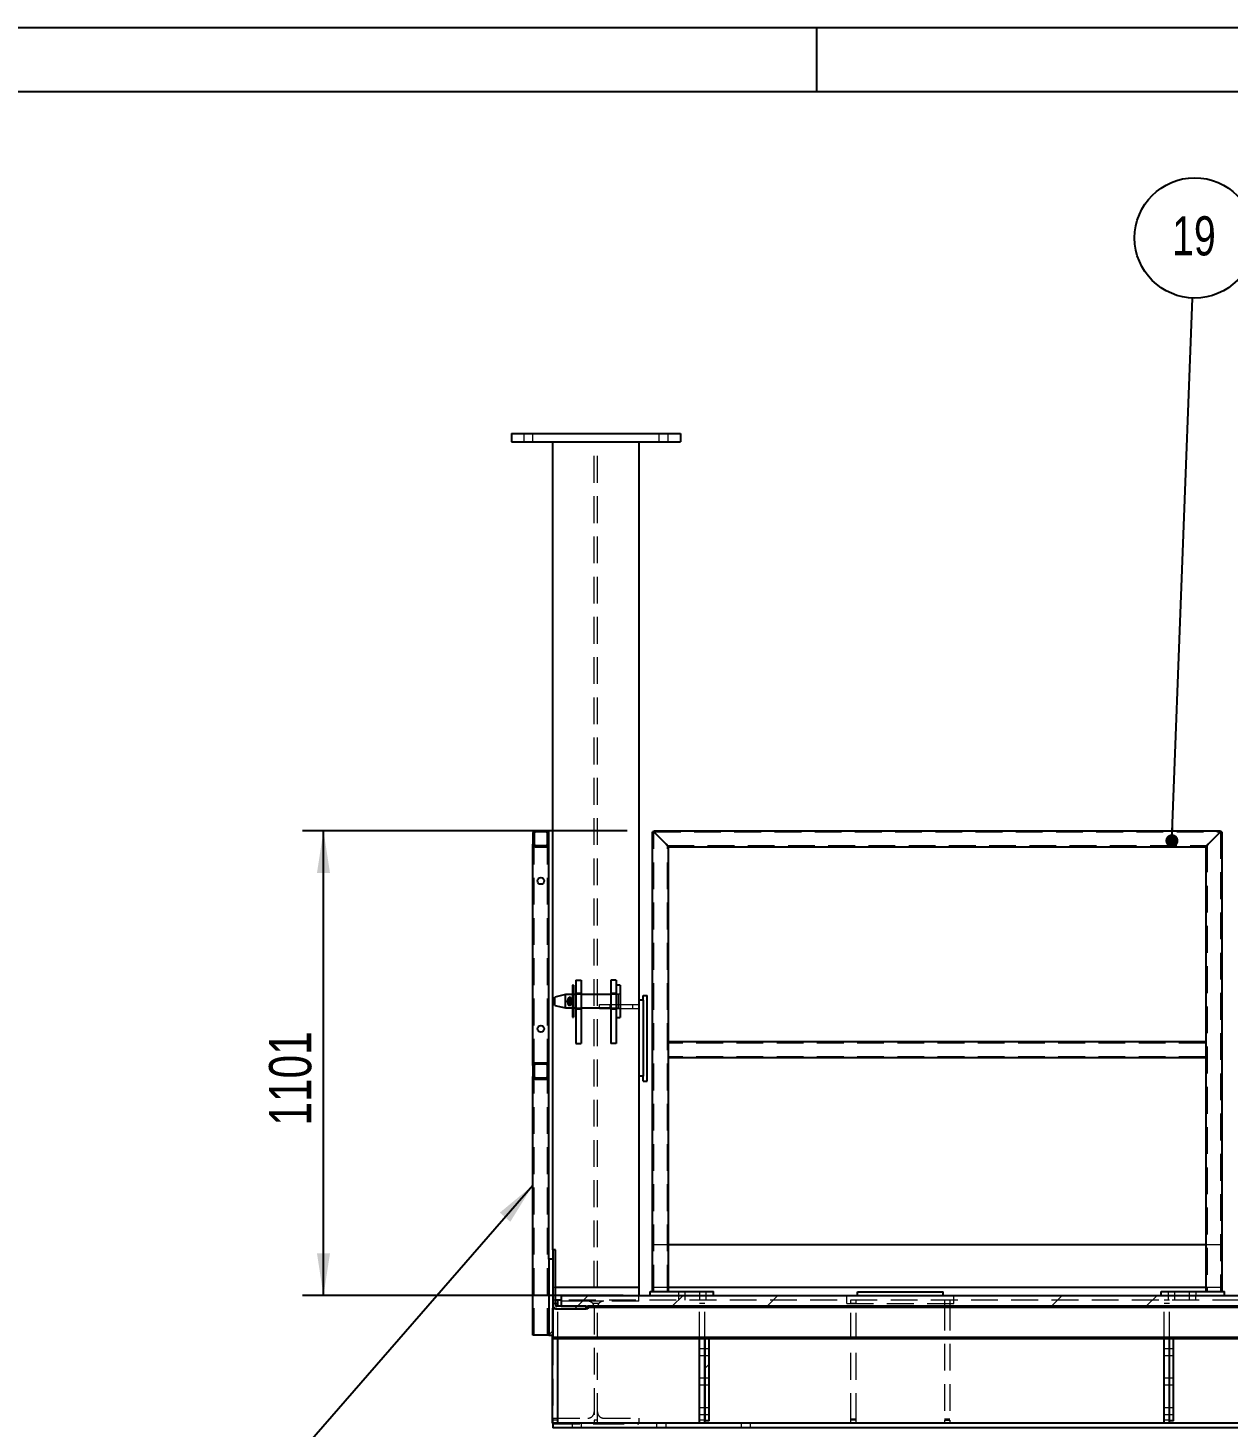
# Model space of a CAD drawing. Header units: millimetres. Extents: x 1293 to 41893, y 1011 to 26911.
# Drawn here: x 14726 to 17568, y 23597 to 26911 of the extents above; entities that cross this region are included whole.
import ezdxf

# ---------------------------------------------------------------- set-up
doc = ezdxf.new("R2010")
doc.units = ezdxf.units.MM
doc.header["$LTSCALE"] = 50
doc.linetypes.add('HIDDEN', pattern=[1.905, 1.27, -0.635])
doc.layers.add('CAPA_1', color=7, linetype='Continuous')
doc.layers.add('PASILLOS', color=2, linetype='Continuous')
doc.styles.add('SLDTEXTSTYLE0', font='TXT', dxfattribs={"width": 0.75})
doc.dimstyles.new('SLDDIMSTYLE0', dxfattribs={"dimtxt": 100, "dimasz": 100, "dimexe": 0, "dimexo": 0.0625, "dimgap": 25, "dimtad": 2, "dimdec": 0, "dimrnd": 1e-09, "dimzin": 12, "dimdsep": 46, "dimtxsty": 'SLDTEXTSTYLE0', "dimsah": 1, "dimcen": 0.09, "dimadec": 0, "dimazin": 3, "dimtfac": 1, "dimtdec": 0, "dimtofl": 0, "dimtmove": 0, "dimatfit": 3, "dimfxl": 1, "dimfrac": 2, "dimtolj": 1, "dimtzin": 12, "dimarcsym": 0})
doc.dimstyles.new('SLDDIMSTYLE3', dxfattribs={"dimtxt": 0.18, "dimasz": 30.769231, "dimexe": 0, "dimexo": 0.0625, "dimgap": 0, "dimtad": 0, "dimtih": 1, "dimtoh": 1, "dimdec": 0, "dimrnd": 1e-09, "dimzin": 0, "dimdsep": 46, "dimtxsty": 'Standard', "dimblk1": 'DOT', "dimblk2": 'DOT', "dimsah": 1, "dimcen": 0.09, "dimadec": 0, "dimazin": 0, "dimtfac": 30.769231, "dimtdec": 0, "dimtofl": 0, "dimtmove": 0, "dimatfit": 3, "dimldrblk": 'DOT', "dimfxl": 1, "dimfrac": 2, "dimtolj": 1, "dimtzin": 0, "dimarcsym": 0})
doc.dimstyles.new('SLDDIMSTYLE4', dxfattribs={"dimtxt": 0.18, "dimasz": 100, "dimexe": 0, "dimexo": 0.0625, "dimgap": 0, "dimtad": 0, "dimtih": 1, "dimtoh": 1, "dimdec": 0, "dimrnd": 1e-09, "dimzin": 0, "dimdsep": 46, "dimtxsty": 'Standard', "dimsah": 1, "dimcen": 0.09, "dimadec": 0, "dimazin": 0, "dimtfac": 100, "dimtdec": 0, "dimtofl": 0, "dimtmove": 0, "dimatfit": 3, "dimfxl": 1, "dimfrac": 2, "dimtolj": 1, "dimtzin": 0, "dimarcsym": 0})

# ---------------------------------------------------------------- blocks, each defined once
blk = doc.blocks.new('_D_21')
at = {"layer": 'CAPA_1', "transparency": 16777216}
for p, q in [((16144.4, 25010.7), (15375.5, 25010.7)), ((15425.5, 23910.1), (15425.5, 25010.7)), ((16135.4, 23910.1), (15375.5, 23910.1))]:
    blk.add_line(p, q, dxfattribs=at)
for points in [[(15425.5, 25010.7), (15410.1, 24910.7), (15440.9, 24910.7)], [(15425.5, 23910.1), (15440.9, 24010.1), (15410.1, 24010.1)]]:
    blk.add_solid(points, dxfattribs=at)
at = {"layer": 'CAPA_1', "transparency": 16777216, "insert": (15296.6, 24312.6), "char_height": 100, "attachment_point": 1, "rotation": 90, "style": 'SLDTEXTSTYLE0'}
blk.add_mtext('1101', dxfattribs=at)
blk = doc.blocks.new('SW_NOTE_0_131')
at = {"layer": 'CAPA_1', "color": 0}
blk.add_circle((5.4, 142.3), 142.4, dxfattribs=at)
at = {"layer": 'CAPA_1', "color": 0, "insert": (3.5, 193.5), "char_height": 92.6, "attachment_point": 2, "style": 'SLDTEXTSTYLE0'}
blk.add_mtext('19', dxfattribs=at)
blk = doc.blocks.new('_Dot')
at = {"color": 0, "linetype": 'ByBlock', "lineweight": -2}
blk.add_line((-0.5, 0), (-1, 0), dxfattribs=at)
at = {"color": 0, "linetype": 'ByBlock', "const_width": 0.5}
blk.add_lwpolyline([(-0.25, 0, 1), (0.25, 0, 1)], format="xyb", close=True, dxfattribs=at)

msp = doc.modelspace()

# ---------------------------------------------------------------- hatches: boundary and pattern name
at = {"layer": 'CAPA_1', "linetype": 'Continuous', "lineweight": 18}
h = msp.add_hatch(dxfattribs=at)
h.set_pattern_fill('ANSI32', color=256, scale=50, style=0)
edge = h.paths.add_edge_path(flags=0)
edge.add_line((15921.2360257, 25004.6113052), (15921.2360257, 24978.7033052))
edge.add_arc((15927.3320257, 24978.7033052), 6.096, 180, 270)
edge.add_line((15927.3320257, 24972.6073052), (15953.2400257, 24972.6073052))
edge.add_arc((15953.2400257, 24978.7033052), 6.096, 270, 360)
edge.add_line((15959.3360257, 24978.7033052), (15959.3360257, 25004.6113052))
edge.add_arc((15953.2400257, 25004.6113052), 6.096, 0, 90)
edge.add_line((15953.2400257, 25010.7073052), (15927.3320257, 25010.7073052))
edge.add_arc((15927.3320257, 25004.6113052), 6.096, 90, 180)
edge = h.paths.add_edge_path(flags=0)
edge.add_arc((15927.3320257, 25004.6113052), 3.048, 90, 180, ccw=False)
edge.add_line((15927.3320257, 25007.6593052), (15953.2400257, 25007.6593052))
edge.add_arc((15953.2400257, 25004.6113052), 3.048, 0, 90, ccw=False)
edge.add_line((15956.2880257, 25004.6113052), (15956.2880257, 24978.7033052))
edge.add_arc((15953.2400257, 24978.7033052), 3.048, 270, 360, ccw=False)
edge.add_line((15953.2400257, 24975.6553052), (15927.3320257, 24975.6553052))
edge.add_arc((15927.3320257, 24978.7033052), 3.048, 180, 270, ccw=False)
edge.add_line((15924.2840257, 24978.7033052), (15924.2840257, 25004.6113052))
h = msp.add_hatch(dxfattribs=at)
h.set_pattern_fill('ANSI32', color=256, scale=50, style=0)
edge = h.paths.add_edge_path(flags=0)
edge.add_line((15953.2400257, 24460.7073052), (15927.3320257, 24460.7073052))
edge.add_arc((15927.3320257, 24454.6113052), 6.096, 90, 180)
edge.add_line((15921.2360257, 24454.6113052), (15921.2360257, 24428.7033052))
edge.add_arc((15927.3320257, 24428.7033052), 6.096, 180, 270)
edge.add_line((15927.3320257, 24422.6073052), (15953.2400257, 24422.6073052))
edge.add_arc((15953.2400257, 24428.7033052), 6.096, 270, 360)
edge.add_line((15959.3360257, 24428.7033052), (15959.3360257, 24454.6113052))
edge.add_arc((15953.2400257, 24454.6113052), 6.096, 0, 90)
edge = h.paths.add_edge_path(flags=0)
edge.add_arc((15927.3320257, 24428.7033052), 3.048, 180, 270, ccw=False)
edge.add_line((15924.2840257, 24428.7033052), (15924.2840257, 24454.6113052))
edge.add_arc((15927.3320257, 24454.6113052), 3.048, 90, 179.9999999999, ccw=False)
edge.add_line((15927.3320257, 24457.6593052), (15953.2400257, 24457.6593052))
edge.add_arc((15953.2400257, 24454.6113052), 3.048, 0, 90, ccw=False)
edge.add_line((15956.2880257, 24454.6113052), (15956.2880257, 24428.7033052))
edge.add_arc((15953.2400257, 24428.7033052), 3.048, 270, 360, ccw=False)
edge.add_line((15953.2400257, 24425.6553052), (15927.3320257, 24425.6553052))
h = msp.add_hatch(dxfattribs=at)
h.set_pattern_fill('ANSI32', color=256, scale=50, angle=3e-322, style=0)
h.paths.add_polyline_path([(15968.8610257, 23816.6573052), (15968.8610257, 23996.6573052), (15959.3360257, 23996.6573052), (15959.3360257, 23816.6573052)], flags=0)
h = msp.add_hatch(dxfattribs=at)
h.set_pattern_fill('ANSI32', color=256, scale=50, style=0)
edge = h.paths.add_edge_path(flags=0)
edge.add_line((15968.8610257, 24018.1073052), (15968.8610257, 23887.9323052))
edge.add_arc((15978.3860257, 23887.9323052), 9.525, 180, 270)
edge.add_line((15978.3860257, 23878.4073052), (16047.0972757, 23878.4073052))
edge.add_arc((16047.0972757, 23879.2010552), 0.79375, 270, 360)
edge.add_line((16047.8910257, 23879.2010552), (16047.8910257, 23883.9635552))
edge.add_arc((16047.0972757, 23883.9635552), 0.79375, 0, 90)
edge.add_line((16047.0972757, 23884.7573052), (15978.3860257, 23884.7573052))
edge.add_arc((15978.3860257, 23887.9323052), 3.175, 180, 270, ccw=False)
edge.add_line((15975.2110257, 23887.9323052), (15975.2110257, 24018.1073052))
edge.add_line((15975.2110257, 24018.1073052), (15968.8610257, 24018.1073052))
h = msp.add_hatch(dxfattribs=at)
h.set_pattern_fill('ANSI34', color=256, scale=50, style=0)
h.paths.add_polyline_path([(18927.7192592, 23910.1573052), (15988.3860257, 23910.1573052), (15988.3860257, 23884.7573052), (18927.7192592, 23884.7573052)], flags=0)
h = msp.add_hatch(dxfattribs=at)
h.set_pattern_fill('ANSI32', color=256, scale=50, angle=3e-322, style=0)
h.paths.add_polyline_path([(18927.7192592, 23881.7093052), (18927.7192592, 23884.7573052), (16051.4110257, 23884.7573052), (16051.4110257, 23881.7093052)], flags=0)
h = msp.add_hatch(dxfattribs=at)
h.set_pattern_fill('ANSI32', color=256, scale=50, angle=3e-322, style=0)
h.paths.add_polyline_path([(15968.8610257, 23811.6053052), (15968.8610257, 23808.5573052), (18927.7192592, 23808.5573052), (18927.7192592, 23811.6053052)], flags=0)
h = msp.add_hatch(dxfattribs=at)
h.set_pattern_fill('ANSI32', color=256, scale=50, angle=3e-322, style=0)
h.paths.add_polyline_path([(16338.8610257, 23808.5573052), (16329.3360257, 23808.5573052), (16329.3360257, 23613.5573052), (16338.8610257, 23613.5573052)], flags=0)
h = msp.add_hatch(dxfattribs=at)
h.set_pattern_fill('ANSI32', color=256, scale=50, angle=3e-322, style=0)
h.paths.add_polyline_path([(17438.8610257, 23808.5573052), (17429.3360257, 23808.5573052), (17429.3360257, 23613.5573052), (17438.8610257, 23613.5573052)], flags=0)

# ---------------------------------------------------------------- linework, layer by layer
at = {"color": 7, "linetype": 'Continuous', "lineweight": 25}
for p, q in [((15870.8610257, 25950.5533052), (16270.8610257, 25950.5533052)), ((15870.8610257, 25950.5533052), (15870.8610257, 25931.5033052)), ((16270.8610257, 25950.5533052), (16270.8610257, 25931.5033052)), ((15870.8610257, 25931.5033052), (16270.8610257, 25931.5033052)), ((15969.0070257, 24018.1073052), (15969.0070257, 25931.5033052)), ((16172.7150257, 23929.1833052), (16172.7150257, 25931.5033052)), ((16017.8635257, 24644.8833052), (16015.3235257, 24644.8833052)), ((16015.3235257, 24644.8833052), (16015.3235257, 24568.8833052)), ((16017.8635257, 24644.8833052), (16017.8635257, 24568.8833052)), ((16023.1610257, 24656.8833052), (16023.1610257, 24569.4010166)), ((16023.1610257, 24656.8833052), (16035.8610257, 24656.8833052)), ((16035.8610257, 24656.8833052), (16035.8610257, 24569.4010166)), ((16118.5610257, 24656.8833052), (16105.8610257, 24656.8833052)), ((16105.8610257, 24656.8833052), (16105.8610257, 24569.4010166)), ((16118.5610257, 24656.8833052), (16118.5610257, 24569.4010166)), ((16128.0860257, 24644.9833052), (16118.5610257, 24644.9833052)), ((16128.0860257, 24644.9833052), (16128.0860257, 24568.7833052)), ((15998.3235257, 24622.7583052), (15973.3235257, 24616.5251052)), ((15973.3235257, 24606.8833052), (15973.3235257, 24616.5251052)), ((15973.3235257, 24597.2415053), (15973.3235257, 24606.8833052)), ((15973.3235257, 24597.2415053), (15998.3235257, 24591.0083052)), ((16015.3235257, 24622.7583052), (15998.3235257, 24622.7583052)), ((15998.3235257, 24606.8833052), (15998.3235257, 24622.7583052)), ((15998.3235257, 24591.0083052), (15998.3235257, 24606.8833052)), ((15998.3235257, 24591.0083052), (16015.3235257, 24591.0083052)), ((16004.1136351, 24612.1642773), (16004.0242913, 24601.6236559)), ((16012.6223295, 24612.0921564), (16012.5329857, 24601.551535)), ((16023.1610257, 24622.7583052), (16017.8635257, 24622.7583052)), ((16017.8635257, 24591.0083052), (16023.1610257, 24591.0083052)), ((16105.8610257, 24622.7583052), (16035.8610257, 24622.7583052)), ((16035.8610257, 24591.0083052), (16105.8610257, 24591.0083052)), ((16182.2400257, 24609.1833052), (16172.7150257, 24609.1833052)), ((16182.2400257, 24609.1833052), (16182.2400257, 24620.6833052)), ((16182.2400257, 24620.6833052), (16191.7650257, 24620.6833052)), ((16182.2400257, 24609.1833052), (16182.2400257, 24429.1833052)), ((16191.7650257, 24417.6833052), (16191.7650257, 24620.6833052)), ((16015.3235257, 24568.8833052), (16017.8635257, 24568.8833052)), ((16023.1610257, 24569.4010166), (16023.1610257, 24506.8833052)), ((16035.8610257, 24569.4010166), (16035.8610257, 24506.8833052)), ((16105.8610257, 24569.4010166), (16105.8610257, 24506.8833052)), ((16118.5610257, 24569.4010166), (16118.5610257, 24506.8833052)), ((16118.5610257, 24568.7833052), (16128.0860257, 24568.7833052)), ((16023.1610257, 24506.8833052), (16035.8610257, 24506.8833052)), ((16118.5610257, 24506.8833052), (16105.8610257, 24506.8833052)), ((16182.2400257, 24429.1833052), (16172.7150257, 24429.1833052)), ((16182.2400257, 24417.6833052), (16182.2400257, 24429.1833052)), ((16182.2400257, 24417.6833052), (16191.7650257, 24417.6833052)), ((16172.8610257, 23929.1833052), (15975.2110257, 23929.1833052)), ((16172.8610257, 23910.1573052), (16172.8610257, 23929.1833052)), ((15988.3860257, 23910.1333052), (15975.2110257, 23910.1333052)), ((15988.3860257, 23898.9573052), (15975.2110257, 23898.9573052)), ((15980.5610257, 23898.9573052), (15975.2110257, 23898.9573052)), ((15980.5610257, 23884.7573052), (15980.5610257, 23898.9573052)), ((16690.1744188, 23910.1573052), (16690.1744188, 23919.2739121)), ((16690.1744188, 23919.2739121), (16893.1744188, 23919.2739121)), ((16893.1744188, 23910.1573052), (16893.1744188, 23919.2739121)), ((15967.8610257, 23607.8733052), (15967.8610257, 23816.6573052)), ((15980.5610257, 23607.8733052), (15980.5610257, 23808.5573052)), ((16316.0610257, 23607.8733052), (16316.0610257, 23808.5573052)), ((16328.7610257, 23607.8733052), (16328.7610257, 23808.5573052)), ((17416.0610257, 23607.8733052), (17416.0610257, 23808.5573052)), ((17428.7610257, 23607.8733052), (17428.7610257, 23808.5573052)), ((15980.5610257, 23607.8733052), (15967.8610257, 23607.8733052)), ((15968.8275257, 23607.8733052), (15968.8275257, 23606.8573052)), ((15968.8275257, 23606.8573052), (15968.8610257, 23606.8573052)), ((15968.8610257, 23607.8733052), (15968.8610257, 23596.6973052)), ((18927.7192592, 23607.8733052), (15968.8610257, 23607.8733052)), ((18927.7192592, 23596.6973052), (15968.8610257, 23596.6973052)), ((16328.7610257, 23607.8733052), (16316.0610257, 23607.8733052)), ((17428.7610257, 23607.8733052), (17416.0610257, 23607.8733052))]:
    msp.add_line(p, q, dxfattribs=at)
at = {"color": 1, "linetype": 'HIDDEN', "lineweight": 18}
for p, q in [((15900.8665208, 25931.5033052), (15900.8665208, 25950.5533052)), ((15920.8555306, 25950.5533052), (15920.8555306, 25931.5033052)), ((16220.8665208, 25931.5033052), (16220.8665208, 25950.5533052)), ((16240.8555306, 25950.5533052), (16240.8555306, 25931.5033052)), ((16066.9240257, 23929.1833052), (16066.9240257, 25931.5033052)), ((16074.7980257, 23929.1833052), (16074.7980257, 25931.5033052)), ((16017.8635257, 24624.0283052), (16015.3235257, 24624.0283052)), ((16035.8610257, 24625.9333052), (16023.1610257, 24625.9333052)), ((16118.5610257, 24625.9333052), (16105.8610257, 24625.9333052)), ((16004.0242913, 24601.6236559), (16012.5329857, 24601.551535)), ((16012.5774423, 24606.7964466), (16004.0687479, 24606.8685675)), ((16012.5778729, 24606.8472448), (16004.0691785, 24606.9193657)), ((16012.6223295, 24612.0921564), (16004.1136351, 24612.1642773)), ((16017.8635257, 24622.7583052), (16015.3235257, 24622.7583052)), ((16015.3235257, 24591.0083052), (16017.8635257, 24591.0083052)), ((16035.8610257, 24622.7583052), (16023.1610257, 24622.7583052)), ((16023.1610257, 24591.0083052), (16035.8610257, 24591.0083052)), ((16079.1317545, 24599.1833052), (16104.7980257, 24599.1833052)), ((16079.1317545, 24589.6583052), (16079.1317545, 24599.1833052)), ((16104.7980257, 24589.6583052), (16104.7980257, 24599.1833052)), ((16104.7980257, 24599.1833052), (16157.7150257, 24599.1833052)), ((16123.3235257, 24622.7583052), (16105.8610257, 24622.7583052)), ((16105.8610257, 24591.0083052), (16123.3235257, 24591.0083052)), ((16128.0860257, 24623.5583052), (16118.5610257, 24623.5583052)), ((16123.3235257, 24622.7583052), (16123.3235257, 24591.0083052)), ((16157.7150257, 24589.6583052), (16157.7150257, 24599.1833052)), ((16157.7150257, 24599.1833052), (16172.7150257, 24599.1833052)), ((16015.3235257, 24589.7383052), (16017.8635257, 24589.7383052)), ((16023.1610257, 24587.8333052), (16035.8610257, 24587.8333052)), ((16079.1317545, 24589.6583052), (16104.7980257, 24589.6583052)), ((16104.7980257, 24589.6583052), (16157.7150257, 24589.6583052)), ((16105.8610257, 24587.8333052), (16118.5610257, 24587.8333052)), ((16118.5610257, 24590.2083052), (16128.0860257, 24590.2083052)), ((16157.7150257, 24589.6583052), (16172.7150257, 24589.6583052)), ((15969.0070257, 23929.1833052), (15969.0070257, 24018.1073052)), ((15975.2110257, 23929.1833052), (15968.8610257, 23929.1833052)), ((15975.2110257, 23898.9573052), (15967.8610257, 23898.9573052)), ((15967.8610257, 23816.6573052), (15967.8610257, 23898.9573052)), ((15968.8610257, 23910.1333052), (15968.8275257, 23910.1333052)), ((15968.8275257, 23910.1333052), (15968.8275257, 23897.0523052)), ((16051.5045257, 23897.0523052), (15968.8275257, 23897.0523052)), ((15975.2110257, 23910.1333052), (15968.8610257, 23910.1333052)), ((15975.2110257, 23898.9573052), (15968.8610257, 23898.9573052)), ((18927.7192592, 23910.1333052), (15988.3860257, 23910.1333052)), ((18927.7192592, 23898.9573052), (15988.3860257, 23898.9573052)), ((16089.4775257, 23897.0523052), (16051.5045257, 23897.0523052)), ((16172.1545257, 23897.0523052), (16089.4775257, 23897.0523052)), ((16172.1545257, 23897.0523052), (16172.1545257, 23910.1333052)), ((16172.8610257, 23910.1333052), (16172.8610257, 23910.1573052)), ((16265.9235257, 23910.1333052), (16265.9235257, 23898.9573052)), ((16281.7985257, 23898.9573052), (16281.7985257, 23910.1333052)), ((16315.9235257, 23910.1333052), (16315.9235257, 23898.9573052)), ((16328.7610257, 23898.9573052), (16316.0610257, 23898.9573052)), ((16316.0610257, 23808.5573052), (16316.0610257, 23898.9573052)), ((16328.7610257, 23808.5573052), (16328.7610257, 23898.9573052)), ((16331.7985257, 23898.9573052), (16331.7985257, 23910.1333052)), ((16664.6708789, 23891.0833052), (16664.6708789, 23910.1333052)), ((16674.6708789, 23891.3373052), (16674.6708789, 23898.9573052)), ((16687.3708789, 23891.3373052), (16687.3708789, 23898.9573052)), ((16690.1744188, 23909.7489121), (16690.1744188, 23910.1573052)), ((16690.1744188, 23909.7489121), (16893.1744188, 23909.7489121)), ((16893.1744188, 23909.7489121), (16893.1744188, 23910.1573052)), ((16895.9708789, 23898.9573052), (16895.9708789, 23891.3373052)), ((16908.6708789, 23898.9573052), (16908.6708789, 23891.3373052)), ((16918.6708789, 23891.0833052), (16918.6708789, 23910.1333052)), ((17416.0610257, 23808.5573052), (17416.0610257, 23898.9573052)), ((17428.7610257, 23898.9573052), (17416.0610257, 23898.9573052)), ((17425.9235257, 23910.1333052), (17425.9235257, 23898.9573052)), ((17428.7610257, 23808.5573052), (17428.7610257, 23898.9573052)), ((17441.7985257, 23898.9573052), (17441.7985257, 23910.1333052)), ((17475.9235257, 23910.1333052), (17475.9235257, 23898.9573052)), ((17491.7985257, 23898.9573052), (17491.7985257, 23910.1333052)), ((15980.5610257, 23891.3373052), (15967.8610257, 23891.3373052)), ((15980.5610257, 23808.5573052), (15980.5610257, 23884.7573052)), ((16077.5808045, 23891.3373052), (16063.4012469, 23891.3373052)), ((16066.7445257, 23881.8123052), (16066.7445257, 23615.4933052)), ((16074.2375257, 23615.4933052), (16074.2375257, 23881.8123052)), ((16328.7610257, 23891.3373052), (16316.0610257, 23891.3373052)), ((16664.6708789, 23891.0833052), (16918.6708789, 23891.0833052)), ((16687.3708789, 23891.3373052), (16674.6708789, 23891.3373052)), ((16674.6708789, 23615.4933052), (16674.6708789, 23891.3373052)), ((16687.3708789, 23891.0833052), (16674.6708789, 23891.0833052)), ((16687.3708789, 23615.4933052), (16687.3708789, 23891.3373052)), ((16895.9708789, 23891.3373052), (16908.6708789, 23891.3373052)), ((16895.9708789, 23891.3373052), (16895.9708789, 23615.4933052)), ((16895.9708789, 23891.0833052), (16908.6708789, 23891.0833052)), ((16908.6708789, 23891.3373052), (16908.6708789, 23615.4933052)), ((17428.7610257, 23891.3373052), (17416.0610257, 23891.3373052)), ((15968.8610257, 23808.5573052), (15968.8610257, 23615.4933052)), ((16328.7610257, 23784.4948052), (16316.0610257, 23784.4948052)), ((16316.0610257, 23768.6198052), (16328.7610257, 23768.6198052)), ((17428.7610257, 23784.4948052), (17416.0610257, 23784.4948052)), ((17416.0610257, 23768.6198052), (17428.7610257, 23768.6198052)), ((16328.7610257, 23714.4948052), (16316.0610257, 23714.4948052)), ((16316.0610257, 23698.6198052), (16328.7610257, 23698.6198052)), ((17428.7610257, 23714.4948052), (17416.0610257, 23714.4948052)), ((17416.0610257, 23698.6198052), (17428.7610257, 23698.6198052)), ((16328.7610257, 23644.4948052), (16316.0610257, 23644.4948052)), ((17428.7610257, 23644.4948052), (17416.0610257, 23644.4948052)), ((15980.5610257, 23615.4933052), (15967.8610257, 23615.4933052)), ((15968.8275257, 23619.9383052), (15968.8275257, 23607.8733052)), ((15968.8275257, 23619.9383052), (16051.5045257, 23619.9383052)), ((15968.8610257, 23615.4933052), (15968.8610257, 23607.8733052)), ((15968.8610257, 23606.8573052), (16066.7445257, 23606.8573052)), ((16014.4685257, 23607.8733052), (16014.4685257, 23596.6973052)), ((16036.6935257, 23596.6973052), (16036.6935257, 23607.8733052)), ((16074.2375257, 23615.4933052), (16066.7445257, 23615.4933052)), ((16066.7445257, 23615.4933052), (16066.7445257, 23607.8733052)), ((16066.7445257, 23606.8573052), (16066.7445257, 23607.8733052)), ((16066.7445257, 23606.8573052), (16074.2375257, 23606.8573052)), ((16074.2375257, 23607.8733052), (16074.2375257, 23615.4933052)), ((16074.2375257, 23607.8733052), (16074.2375257, 23606.8573052)), ((16074.2375257, 23606.8573052), (16172.1545257, 23606.8573052)), ((16089.4775257, 23619.9383052), (16172.1545257, 23619.9383052)), ((16172.1545257, 23619.9383052), (16172.1545257, 23606.8573052)), ((16214.4685257, 23607.8733052), (16214.4685257, 23596.6973052)), ((16236.6935257, 23596.6973052), (16236.6935257, 23607.8733052)), ((16316.0610257, 23628.6198052), (16328.7610257, 23628.6198052)), ((16328.7610257, 23615.4933052), (16316.0610257, 23615.4933052)), ((16414.4685257, 23607.8733052), (16414.4685257, 23596.6973052)), ((16436.6935257, 23596.6973052), (16436.6935257, 23607.8733052)), ((16687.3708789, 23617.5419958), (16674.6708789, 23617.5419958)), ((16687.3708789, 23615.4933052), (16674.6708789, 23615.4933052)), ((16674.6708789, 23607.8733052), (16674.6708789, 23615.4933052)), ((16687.3708789, 23607.8733052), (16687.3708789, 23615.4933052)), ((16908.6708789, 23617.5419958), (16895.9708789, 23617.5419958)), ((16895.9708789, 23615.4933052), (16908.6708789, 23615.4933052)), ((16895.9708789, 23615.4933052), (16895.9708789, 23607.8733052)), ((16908.6708789, 23615.4933052), (16908.6708789, 23607.8733052)), ((17416.0610257, 23628.6198052), (17428.7610257, 23628.6198052)), ((17428.7610257, 23615.4933052), (17416.0610257, 23615.4933052))]:
    msp.add_line(p, q, dxfattribs=at)
at = {"color": 7, "linetype": 'Continuous', "lineweight": 25}
for centre, start, end in [((16008.2786385, 24601.5875955), 179.5143643354, 359.5143643354), ((16008.3679823, 24612.1282168), 359.5143643354, 179.5143643354)]:
    msp.add_arc(centre, 4.2545, start, end, dxfattribs=at)
at = {"color": 1, "linetype": 'HIDDEN', "lineweight": 18}
for centre, radius, start, end in [((16008.3230951, 24606.8325071), 4.2545, 179.5143643354, 359.5143643354), ((16008.3235257, 24606.8833052), 4.2545, 359.5143643354, 179.5143643354), ((16008.3230951, 24606.8325071), 2.12725, 179.5143643354, 359.5143643354), ((16008.3235257, 24606.8833052), 2.12725, 359.5143643355, 179.5143643353), ((16051.5045257, 23881.8123052), 15.24, 38.6821874535, 90), ((16089.4775257, 23881.8123052), 15.24, 90, 141.3178125465), ((16051.5045257, 23881.8123052), 15.24, 0, 38.6821874535), ((16089.4775257, 23881.8123052), 15.24, 141.3178125465, 180), ((16051.5045257, 23635.1783052), 15.24, 270, 0), ((16089.4775257, 23635.1783052), 15.24, 180, 270)]:
    msp.add_arc(centre, radius, start, end, dxfattribs=at)
at = {"color": 7, "linetype": 'Continuous', "lineweight": 25}
for points, knots in [([(16004.0992688, 24610.4693676), (16004.07459, 24610.4480028), (16003.5731016, 24610.0138578), (16002.9863583, 24608.770562), (16002.8400234, 24607.5099805), (16002.7672757, 24606.8833052)], [0, 0, 0, 0, 0.0253673266, 0.515478955, 1, 1, 1, 1]), ([(16002.7672757, 24606.8833052), (16002.8328732, 24606.2869743), (16002.9639829, 24605.0950872), (16003.5050561, 24603.8819863), (16003.9902419, 24603.4367686), (16004.0392781, 24603.3917718)], [0, 0, 0, 0, 0.4737126734, 0.9468097802, 1, 1, 1, 1]), ([(16012.5486271, 24603.3968845), (16012.7713739, 24603.6464937), (16013.414639, 24604.3673338), (16013.8938118, 24605.9364163), (16013.895565, 24607.7810023), (16013.4380989, 24609.316849), (16012.8359083, 24610.0375761), (16012.6072344, 24610.3112626)], [0, 0, 0, 0, 0.1334647013, 0.3854294027, 0.6254583195, 0.8577727917, 1, 1, 1, 1])]:
    msp.add_open_spline(points, degree=3, knots=knots, dxfattribs=at)
at = {"color": 1, "linetype": 'HIDDEN', "lineweight": 18}
for points, knots in [([(16004.0392781, 24603.3917718), (16004.4094435, 24602.9796015), (16005.1492689, 24602.1558238), (16006.204042, 24601.7856656), (16006.7310682, 24601.6007129)], [0, 0, 0, 0, 0.50034165, 1, 1, 1, 1]), ([(16012.6072344, 24610.3112626), (16012.4695646, 24610.5107302), (16011.9744716, 24611.2280627), (16010.6482891, 24612.0260156), (16008.8299362, 24612.527615), (16006.98221, 24612.3666848), (16005.3205078, 24611.6972806), (16004.5051005, 24610.877417), (16004.0992688, 24610.4693676)], [0, 0, 0, 0, 0.0746131031, 0.2683262185, 0.4619093174, 0.6445629189, 0.8230974838, 1, 1, 1, 1]), ([(16009.7142082, 24601.5754274), (16009.983746, 24601.6325509), (16010.8358622, 24601.8131413), (16011.8555664, 24602.458059), (16012.3769064, 24603.1642703), (16012.5486271, 24603.3968845)], [0, 0, 0, 0, 0.2367984919, 0.7486141939, 1, 1, 1, 1])]:
    msp.add_open_spline(points, degree=3, knots=knots, dxfattribs=at)
at = {"layer": 'CAPA_1'}
for p, q in [((41892.9505051, 26910.8173311), (1292.9505051, 26910.8173311)), ((16592.9505051, 26910.8173311), (16592.9505051, 26760.8173311)), ((1442.9505051, 26760.8173311), (41742.9505051, 26760.8173311))]:
    msp.add_line(p, q, dxfattribs=at)
at = {"layer": 'PASILLOS', "linetype": 'Continuous', "lineweight": 25}
for p, q in [((15921.2360257, 25004.6113052), (15921.2360257, 24978.7033052)), ((15924.2840257, 25004.6113052), (15924.2840257, 24978.7033052)), ((15953.2400257, 25010.7073052), (15927.3320257, 25010.7073052)), ((15953.2400257, 25007.6593052), (15927.3320257, 25007.6593052)), ((15956.2880257, 24978.7033052), (15956.2880257, 25004.6113052)), ((15959.3360257, 24978.7033052), (15959.3360257, 25004.6113052)), ((16204.8610257, 23919.6583052), (16204.8610257, 25007.6603052)), ((16207.9090257, 25007.6603052), (16204.8610257, 25007.6603052)), ((16207.9090257, 25010.7083052), (16207.9090257, 25007.6603052)), ((16207.9090257, 25010.7083052), (17549.9130257, 25010.7083052)), ((16207.9090257, 25007.6603052), (16210.9570257, 25004.6123052)), ((16210.9570257, 25004.6123052), (16207.9090257, 25007.6603052)), ((16210.9570257, 25004.6123052), (16236.8650257, 24978.7043052)), ((17520.9570257, 24978.7043052), (17546.8650257, 25004.6123052)), ((17546.8650257, 25004.6123052), (17549.9130257, 25007.6603052)), ((17549.9130257, 25007.6603052), (17546.8650257, 25004.6123052)), ((17549.9130257, 25007.6603052), (17549.9130257, 25010.7083052)), ((17552.9610257, 25007.6603052), (17549.9130257, 25007.6603052)), ((17552.9610257, 25007.6603052), (17552.9610257, 23919.6583052)), ((15921.2360257, 24454.6113052), (15921.2360257, 24978.7033052)), ((15927.3320257, 24975.6553052), (15953.2400257, 24975.6553052)), ((15927.3320257, 24972.6073052), (15953.2400257, 24972.6073052)), ((15959.3360257, 24454.6113052), (15959.3360257, 24978.7033052)), ((16236.8650257, 24978.7043052), (16242.9610257, 24972.6083052)), ((16242.9610257, 24972.6083052), (16236.8650257, 24978.7043052)), ((16242.9610257, 24510.7083052), (16242.9610257, 24972.6083052)), ((16242.9610257, 24972.6083052), (17514.8610257, 24972.6083052)), ((17514.8610257, 24972.6083052), (17520.9570257, 24978.7043052)), ((17520.9570257, 24978.7043052), (17514.8610257, 24972.6083052)), ((17514.8610257, 24972.6083052), (17514.8610257, 24510.7083052)), ((17514.8610257, 24510.7083052), (16242.9610257, 24510.7083052)), ((16242.9610257, 24504.6123052), (16242.9610257, 24510.7083052)), ((16242.9610257, 24478.7043052), (16242.9610257, 24504.6123052)), ((17514.8610257, 24510.7083052), (17514.8610257, 24504.6123052)), ((17514.8610257, 24504.6123052), (17514.8610257, 24478.7043052)), ((15953.2400257, 24460.7073052), (15927.3320257, 24460.7073052)), ((16242.9610257, 24472.6083052), (16242.9610257, 24478.7043052)), ((17514.8610257, 24472.6083052), (16242.9610257, 24472.6083052)), ((16242.9610257, 23919.6583052), (16242.9610257, 24472.6083052)), ((17514.8610257, 24478.7043052), (17514.8610257, 24472.6083052)), ((17514.8610257, 24472.6083052), (17514.8610257, 23919.6583052)), ((15921.2360257, 24454.6113052), (15921.2360257, 24428.7033052)), ((15921.2360257, 23816.6573052), (15921.2360257, 24428.7033052)), ((15924.2840257, 24454.6113052), (15924.2840257, 24428.7033052)), ((15953.2400257, 24457.6593052), (15927.3320257, 24457.6593052)), ((15927.3320257, 24425.6553052), (15953.2400257, 24425.6553052)), ((15956.2880257, 24428.7033052), (15956.2880257, 24454.6113052)), ((15959.3360257, 24428.7033052), (15959.3360257, 24454.6113052)), ((15959.3360257, 23996.6573052), (15959.3360257, 24428.7033052)), ((15927.3320257, 24422.6073052), (15953.2400257, 24422.6073052)), ((16242.9610257, 24031.2583052), (17514.8610257, 24031.2583052)), ((15959.3360257, 23996.6573052), (15959.3360257, 23816.6573052)), ((15968.8610257, 23996.6573052), (15959.3360257, 23996.6573052)), ((15975.2110257, 24018.1073052), (15968.8610257, 24018.1073052)), ((15968.8610257, 24018.1073052), (15968.8610257, 23887.9323052)), ((15968.8610257, 23996.6573052), (15968.8610257, 23816.6573052)), ((15975.2110257, 23887.9323052), (15975.2110257, 24018.1073052)), ((17514.8610257, 23929.6583052), (16242.9610257, 23929.6583052)), ((15988.3860257, 23910.1573052), (15988.3860257, 23884.7573052)), ((15988.3860257, 23910.1573052), (18927.7192592, 23910.1573052)), ((16198.8610257, 23910.1573052), (16198.8610257, 23919.6583052)), ((16198.8610257, 23919.6583052), (16348.8610257, 23919.6583052)), ((16348.8610257, 23910.1573052), (16348.8610257, 23919.6583052)), ((17408.9610257, 23919.6583052), (17558.9610257, 23919.6583052)), ((17408.9610257, 23910.1573052), (17408.9610257, 23919.6583052)), ((17558.9610257, 23910.1573052), (17558.9610257, 23919.6583052)), ((15978.3860257, 23878.4073052), (15968.8610257, 23878.4073052)), ((16047.0972757, 23884.7573052), (15978.3860257, 23884.7573052)), ((15978.3860257, 23878.4073052), (16047.0972757, 23878.4073052)), ((15988.3860257, 23884.7573052), (18927.7192592, 23884.7573052)), ((16051.4110257, 23878.4073052), (16047.0972757, 23878.4073052)), ((16047.8910257, 23879.2010552), (16047.8910257, 23883.9635552)), ((16051.4110257, 23881.7093052), (16051.4110257, 23884.7573052)), ((18927.7192592, 23884.7573052), (16051.4110257, 23884.7573052)), ((18927.7192592, 23881.7093052), (16051.4110257, 23881.7093052)), ((16051.4110257, 23881.7093052), (16051.4110257, 23878.6613052)), ((16051.4110257, 23878.6613052), (16051.4110257, 23878.4073052)), ((15927.3320257, 23816.6573052), (15921.2360257, 23816.6573052)), ((15953.2400257, 23816.6573052), (15927.3320257, 23816.6573052)), ((15959.3360257, 23816.6573052), (15953.2400257, 23816.6573052)), ((15959.3360257, 23816.6573052), (15968.8610257, 23816.6573052)), ((15968.8610257, 23816.6573052), (15968.8610257, 23814.6533052)), ((15968.8610257, 23814.6533052), (15968.8610257, 23811.6053052)), ((15968.8610257, 23808.5573052), (15968.8610257, 23811.6053052)), ((15968.8610257, 23811.6053052), (18927.7192592, 23811.6053052)), ((15968.8610257, 23808.5573052), (18927.7192592, 23808.5573052)), ((16329.3360257, 23808.5573052), (16338.8610257, 23808.5573052)), ((16329.3360257, 23613.5573052), (16329.3360257, 23808.5573052)), ((16338.8610257, 23613.5573052), (16338.8610257, 23808.5573052)), ((17429.3360257, 23808.5573052), (17438.8610257, 23808.5573052)), ((17429.3360257, 23613.5573052), (17429.3360257, 23808.5573052)), ((17438.8610257, 23613.5573052), (17438.8610257, 23808.5573052)), ((16338.8610257, 23613.5573052), (16329.3360257, 23613.5573052)), ((17438.8610257, 23613.5573052), (17429.3360257, 23613.5573052))]:
    msp.add_line(p, q, dxfattribs=at)
at = {"layer": 'PASILLOS', "linetype": 'HIDDEN', "lineweight": 18}
for p, q in [((15927.3320257, 25007.6593052), (15922.0527348, 25007.6593052)), ((15958.5193165, 25007.6593052), (15953.2400257, 25007.6593052)), ((16207.9090257, 23919.6583052), (16207.9090257, 25007.6603052)), ((16207.9090257, 25007.6603052), (17549.9130257, 25007.6603052)), ((17549.9130257, 25007.6603052), (17549.9130257, 23919.6583052)), ((15924.2840257, 24454.6113052), (15924.2840257, 24978.7033052)), ((15956.2880257, 24454.6113052), (15956.2880257, 24978.7033052)), ((16239.9130257, 23919.6583052), (16239.9130257, 24975.6563052)), ((16239.9130257, 24975.6563052), (17517.9090257, 24975.6563052)), ((17517.9090257, 24975.6563052), (17517.9090257, 23919.6583052)), ((17514.8610257, 24507.6603052), (16242.9610257, 24507.6603052)), ((17514.8610257, 24475.6563052), (16242.9610257, 24475.6563052)), ((15924.2840257, 23816.6573052), (15924.2840257, 24428.7033052)), ((15956.2880257, 23816.6573052), (15956.2880257, 24428.7033052)), ((16204.8610257, 24031.2583052), (16242.9610257, 24031.2583052)), ((17514.8610257, 24031.2583052), (17552.9610257, 24031.2583052)), ((16242.9610257, 23929.6583052), (16204.8610257, 23929.6583052)), ((17552.9610257, 23929.6583052), (17514.8610257, 23929.6583052)), ((16198.8610257, 23910.1333052), (16198.8610257, 23910.1573052)), ((16265.9235257, 23919.6583052), (16265.9235257, 23910.1333052)), ((16281.7985257, 23910.1333052), (16281.7985257, 23919.6583052)), ((16315.9235257, 23919.6583052), (16315.9235257, 23910.1333052)), ((16331.7985257, 23910.1333052), (16331.7985257, 23919.6583052)), ((16348.8610257, 23910.1333052), (16348.8610257, 23910.1573052)), ((17408.9610257, 23910.1333052), (17408.9610257, 23910.1573052)), ((17426.0235257, 23919.6583052), (17426.0235257, 23910.1333052)), ((17441.8985257, 23910.1333052), (17441.8985257, 23919.6583052)), ((17476.0235257, 23919.6583052), (17476.0235257, 23910.1333052)), ((17491.8985257, 23910.1333052), (17491.8985257, 23919.6583052)), ((17558.9610257, 23910.1333052), (17558.9610257, 23910.1573052)), ((16338.8610257, 23784.4948052), (16329.3360257, 23784.4948052)), ((16329.3360257, 23768.6198052), (16338.8610257, 23768.6198052)), ((17438.8610257, 23784.4948052), (17429.3360257, 23784.4948052)), ((17429.3360257, 23768.6198052), (17438.8610257, 23768.6198052)), ((16338.8610257, 23714.4948052), (16329.3360257, 23714.4948052)), ((16329.3360257, 23698.6198052), (16338.8610257, 23698.6198052)), ((17438.8610257, 23714.4948052), (17429.3360257, 23714.4948052)), ((17429.3360257, 23698.6198052), (17438.8610257, 23698.6198052)), ((16338.8610257, 23644.4948052), (16329.3360257, 23644.4948052)), ((17438.8610257, 23644.4948052), (17429.3360257, 23644.4948052)), ((16329.3360257, 23628.6198052), (16338.8610257, 23628.6198052)), ((17429.3360257, 23628.6198052), (17438.8610257, 23628.6198052))]:
    msp.add_line(p, q, dxfattribs=at)
at = {"layer": 'PASILLOS', "linetype": 'Continuous', "lineweight": 25}
for centre in [(15940.2860257, 24891.6573052), (15940.2860257, 24541.6573052)]:
    msp.add_circle(centre, 7.9375, dxfattribs=at)
for centre, radius, start, end in [((15927.3320257, 25004.6113052), 6.096, 90, 180), ((15927.3320257, 25004.6113052), 3.048, 90, 180), ((15953.2400257, 25004.6113052), 6.096, 0, 90), ((15953.2400257, 25004.6113052), 3.048, 0, 90), ((15927.3320257, 24978.7033052), 6.096, 180, 270), ((15927.3320257, 24978.7033052), 3.048, 180, 270), ((15953.2400257, 24978.7033052), 3.048, 270, 0), ((15953.2400257, 24978.7033052), 6.096, 270, 0), ((15927.3320257, 24454.6113052), 6.096, 90, 180), ((15953.2400257, 24454.6113052), 6.096, 0, 90), ((15927.3320257, 24428.7033052), 6.096, 180, 270), ((15927.3320257, 24454.6113052), 3.048, 90, 180), ((15927.3320257, 24428.7033052), 3.048, 180, 270), ((15953.2400257, 24454.6113052), 3.048, 0, 90), ((15953.2400257, 24428.7033052), 6.096, 270, 0), ((15953.2400257, 24428.7033052), 3.048, 270, 0), ((15978.3860257, 23887.9323052), 9.525, 180, 270), ((15978.3860257, 23887.9323052), 3.175, 180, 270), ((16047.0972757, 23883.9635552), 0.79375, 0, 90), ((16047.0972757, 23879.2010552), 0.79375, 270, 0)]:
    msp.add_arc(centre, radius, start, end, dxfattribs=at)

# ---------------------------------------------------------------- block references
at = {"layer": 'CAPA_1'}
msp.add_blockref('SW_NOTE_0_131', (17483.4402031, 26271.6315176), dxfattribs=at)

# ---------------------------------------------------------------- dimensions: what is measured, and where the dimension line sits
dim = msp.add_linear_dim(base=(15425.472399, 25010.7083052), p1=(16198.8610257, 23910.1333052), p2=(16207.9090257, 25010.7083052), angle=90, dimstyle='SLDDIMSTYLE0', dxfattribs=at)
dim.commit()
dim.dimension.update_dxf_attribs({"geometry": '_D_21', "text_midpoint": (15425.472399, 24460.4208052), "dimtype": 160})

# ---------------------------------------------------------------- leaders
for points, dimstyle in [([(17434.8181302, 24986.9053498), (17483.4402031, 26271.6315176)], 'SLDDIMSTYLE3'), ([(15921.2360257, 24171.1384848), (15068.3959227, 23191.7646257)], 'SLDDIMSTYLE4')]:
    msp.add_leader(points, dimstyle=dimstyle, dxfattribs=at)

doc.saveas('drawing.dxf')
